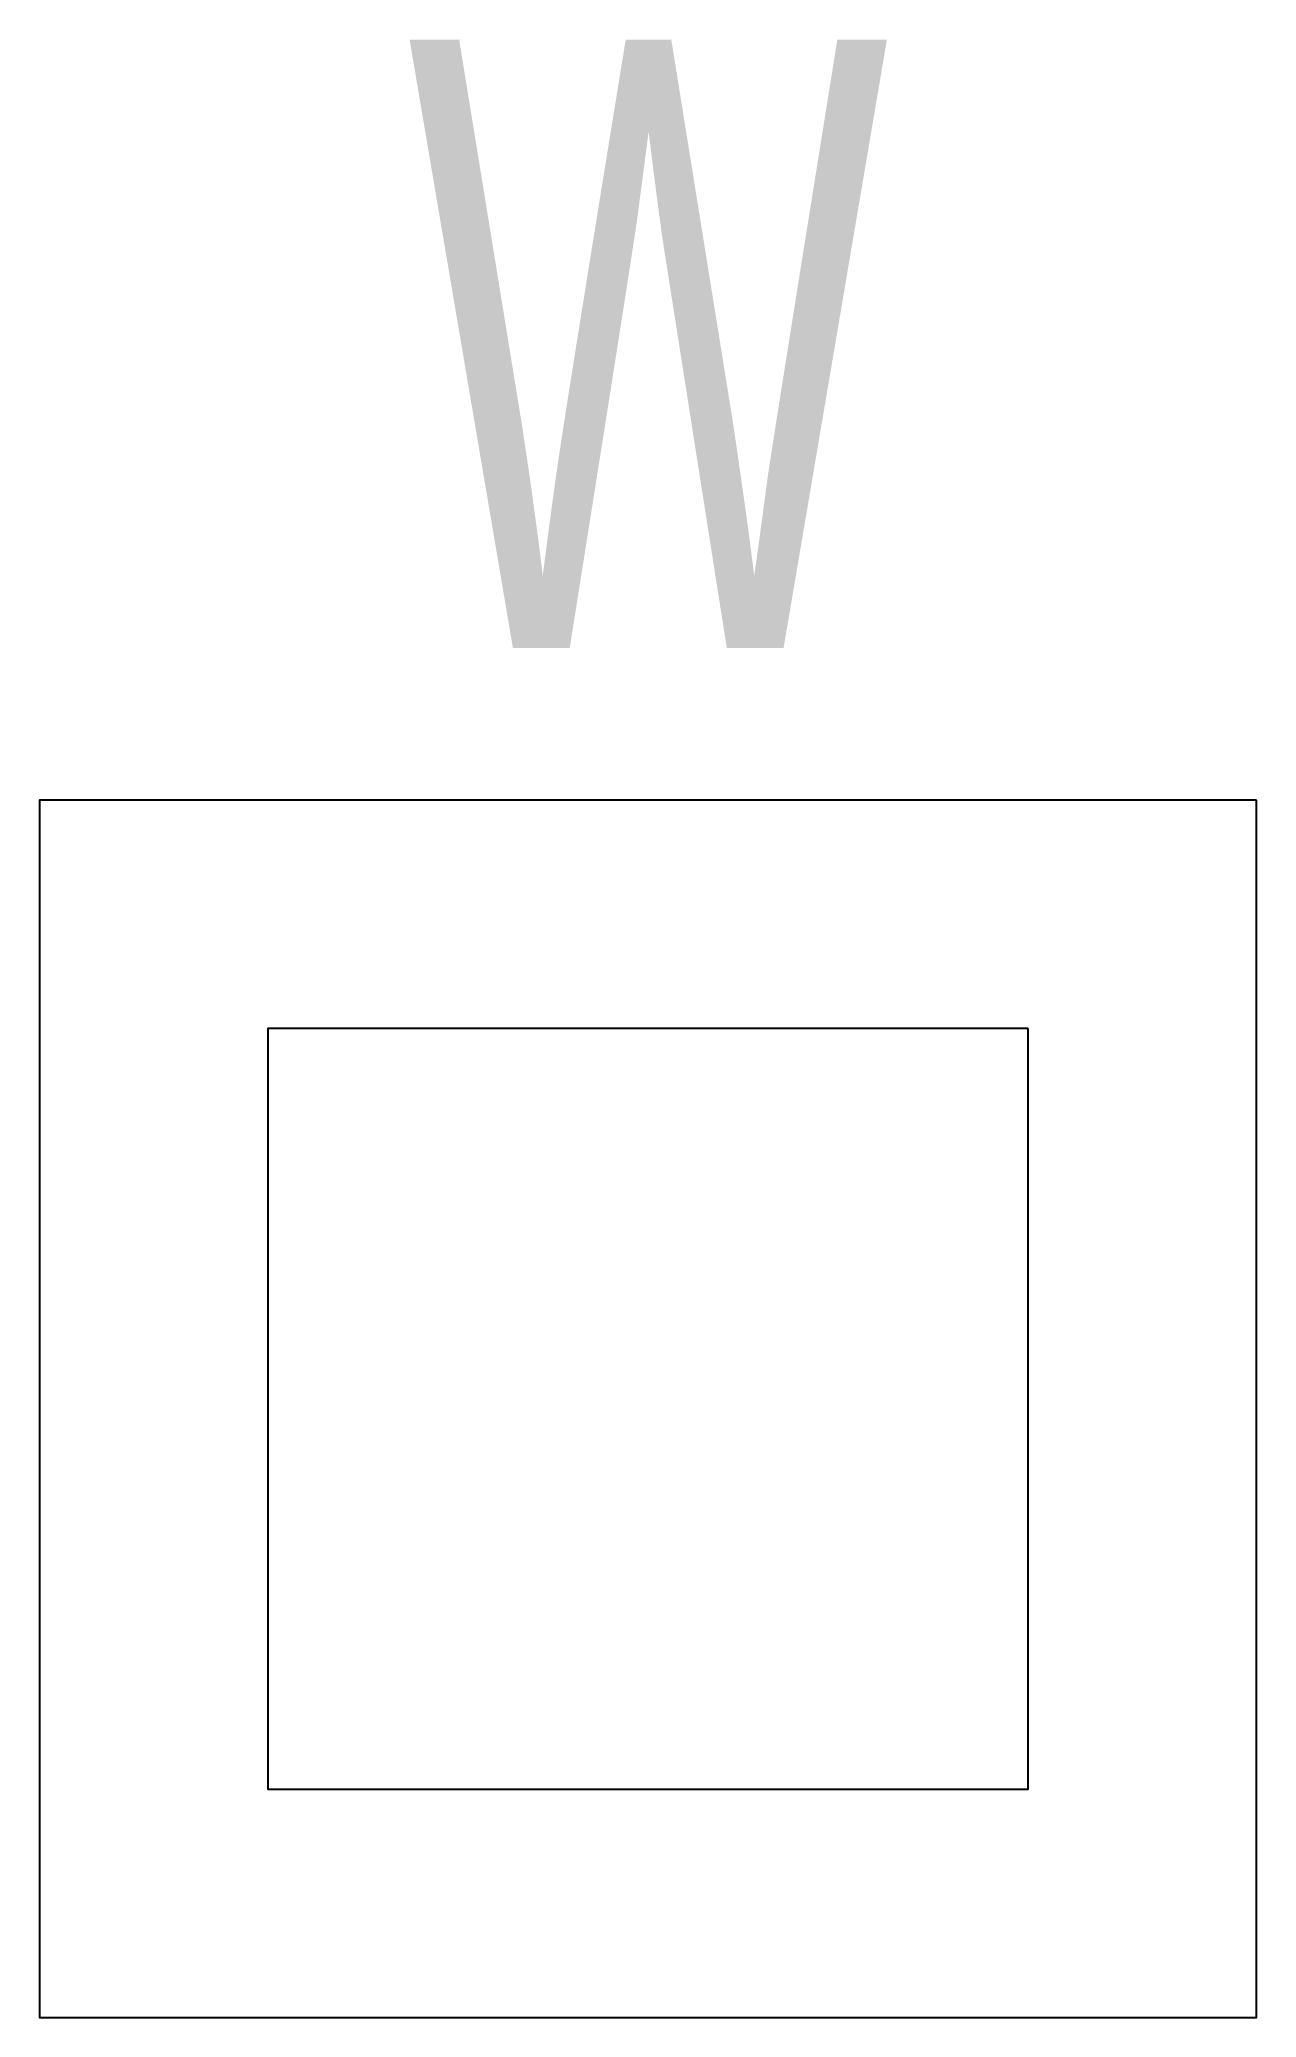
# Model space of a CAD drawing. Extents: x -2 to 2, y -2 to 4.5.
import ezdxf
from ezdxf.enums import TextEntityAlignment as Align

# ---------------------------------------------------------------- set-up
doc = ezdxf.new("R2010")
doc.units = 0
doc.header["$LTSCALE"] = 0.01
doc.header["$MEASUREMENT"] = 0
doc.layers.get('0').update_dxf_attribs({"lineweight": 20})
doc.styles.add('COA_Existing', font='arial.ttf', dxfattribs={"height": 2})

msp = doc.modelspace()

# ---------------------------------------------------------------- linework, layer by layer
at = {"color": 0, "linetype": 'ByBlock', "lineweight": -2}
for points in [[(2, 2), (-2, 2), (-2, -2), (2, -2)], [(1.25, 1.25), (-1.25, 1.25), (-1.25, -1.25), (1.25, -1.25)]]:
    msp.add_lwpolyline(points, close=True, dxfattribs=at)

# ---------------------------------------------------------------- texts
at = {"color": 0, "linetype": 'ByBlock', "lineweight": -2, "style": 'COA_Existing', "width": 0.6}
msp.add_text('W', height=2, dxfattribs=at).set_placement((0, 2.5), align=Align.CENTER)

doc.saveas('drawing.dxf')
